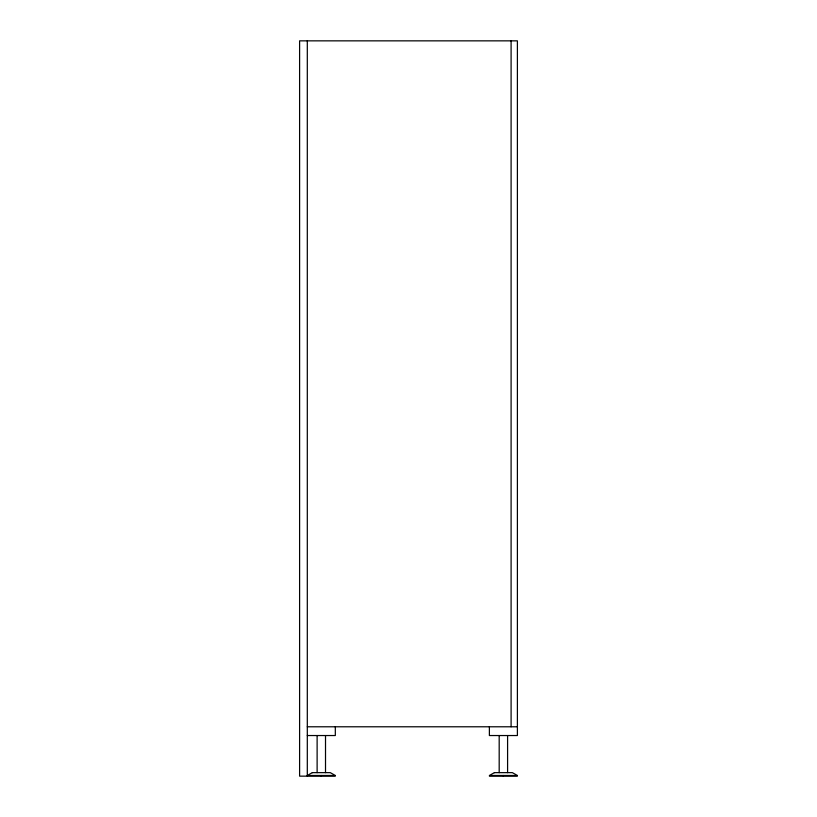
<?xml version="1.0" encoding="UTF-8"?>
<svg xmlns="http://www.w3.org/2000/svg" width="817" height="817" viewBox="0 0 817 817"><rect width="100%" height="100%" fill="white"/><g stroke="black" fill="none" stroke-linecap="round" stroke-linejoin="round"><path stroke-width="1.23" d="M307.304 726.783L517.396 726.783M307.304 735.535L335.317 735.535L335.317 726.783M335.317 776.15L299.604 776.15L299.604 40.85L517.396 40.85L517.396 735.535L489.383 735.535L489.383 726.783M489.383 776.15L517.396 776.15M511.095 40.85L511.095 726.783M507.592 735.535L507.592 772.647M503.384 775.476L503.384 776.15M499.187 735.535L499.187 772.647M325.513 735.535L325.513 772.647M321.316 775.476L321.316 776.15M317.119 735.535L317.119 772.647M307.304 40.85L307.304 776.15M312.349 772.647L307.304 775.476L335.317 775.476L330.272 772.647L312.349 772.647M494.428 772.647L489.383 775.476L517.396 775.476L512.351 772.647L494.428 772.647"/></g></svg>
